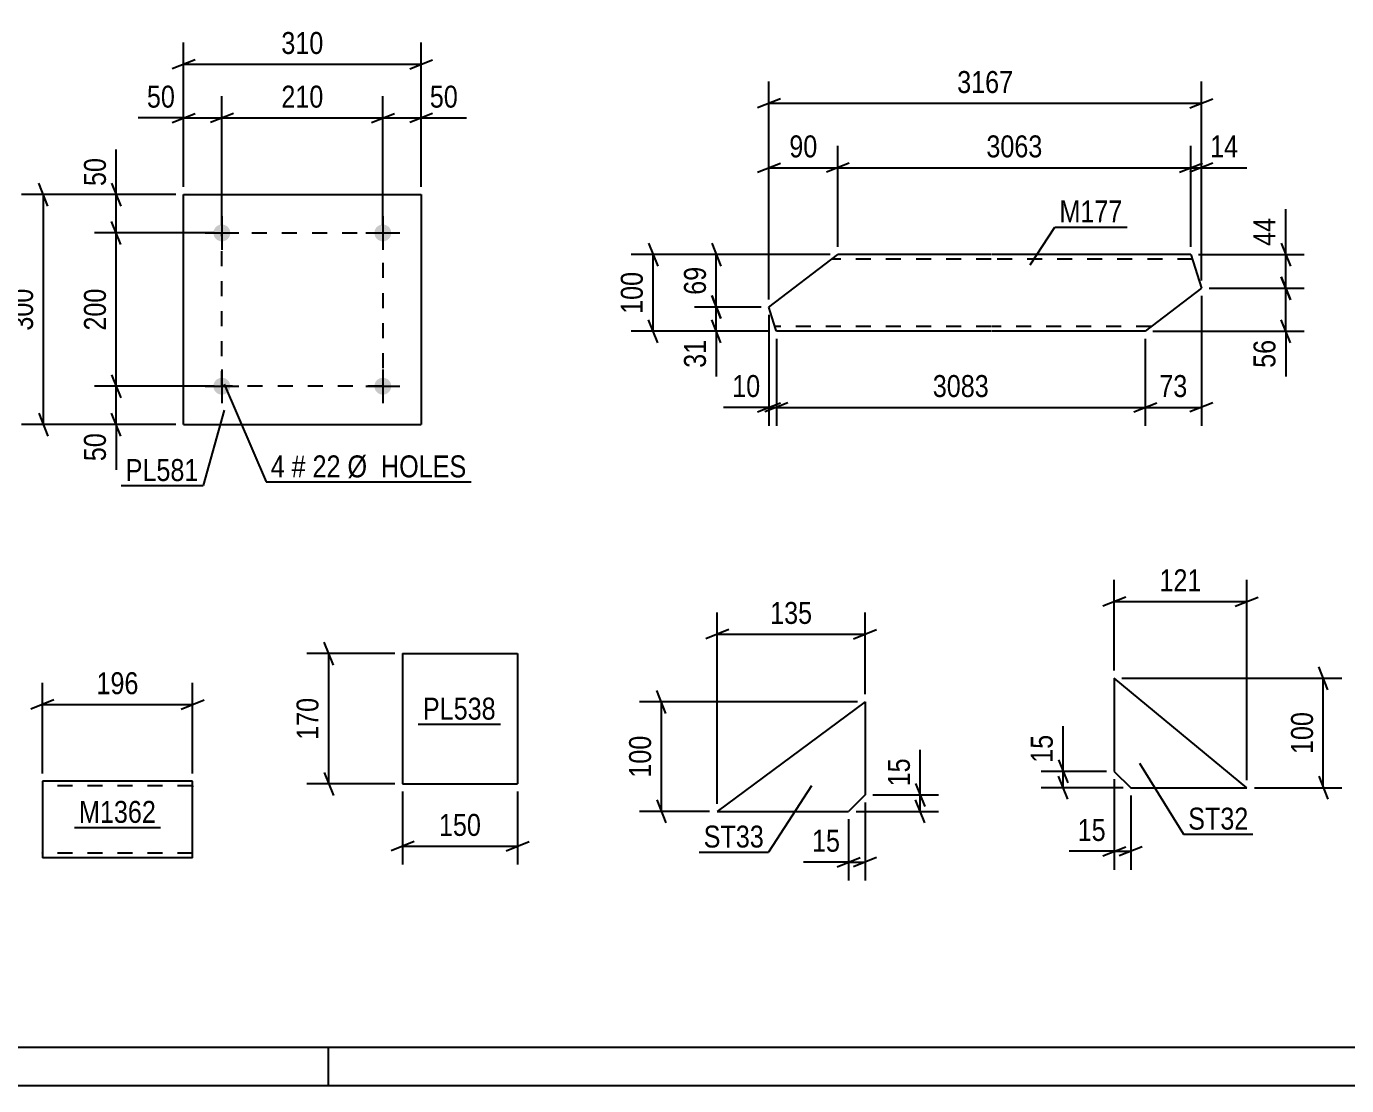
# Model space of a CAD drawing. Header units: millimetres. Extents: x 0 to 841, y 0 to 594.
# Drawn here: x 171.6 to 343.8, y 0 to 138.2 of the extents above; entities that cross this region are included whole.
import ezdxf

# ---------------------------------------------------------------- set-up
doc = ezdxf.new("R2010")
doc.units = ezdxf.units.MM
doc.linetypes.add('DXK_LINE_DOT2', pattern=[3.9198, 1.9599, -1.9599])
doc.styles.add('Arial Narrow', font='ARIALN.TTF', dxfattribs={"height": 0.2})

# ---------------------------------------------------------------- blocks, each defined once
blk = doc.blocks.new('Unknown-318893670-1135')
at = {"color": 5, "linetype": 'Continuous'}
for p, q in [((5, 5), (836, 5)), ((211, 0), (211, 5)), ((0, 0), (841, 0))]:
    blk.add_line(p, q, dxfattribs=at)
blk = doc.blocks.new('Part-318893670-2176 - 2162')
at = {"color": 2, "linetype": 'Continuous'}
for p, q in [((220.67, 56.36), (220.67, 39.36)), ((220.67, 56.36), (235.67, 56.36)), ((235.67, 56.36), (235.67, 39.36)), ((220.67, 39.36), (235.67, 39.36))]:
    blk.add_line(p, q, dxfattribs=at)
blk = doc.blocks.new('Part-318893670-1888 - 1872')
at = {"color": 2, "linetype": 'Continuous'}
for p, q in [((313.53, 53.14), (313.53, 41)), ((330.8, 38.86), (313.53, 53.14)), ((313.53, 41), (315.67, 38.86)), ((315.67, 38.86), (330.8, 38.86))]:
    blk.add_line(p, q, dxfattribs=at)
blk = doc.blocks.new('Part-318893670-1813 - 1797')
at = {"color": 2, "linetype": 'Continuous'}
for p, q in [((281.01, 50.06), (261.73, 35.77)), ((281.01, 50.06), (281.01, 37.92)), ((281.01, 37.92), (278.87, 35.77)), ((261.73, 35.77), (278.87, 35.77))]:
    blk.add_line(p, q, dxfattribs=at)
blk = doc.blocks.new('Part-318893670-5778 - 5772')
at = {"color": 2, "linetype": 'Continuous'}
for p, q in [((268.46, 101.58), (277.46, 108.43)), ((297.46, 108.43), (277.46, 108.43)), ((323.53, 108.43), (297.56, 108.43)), ((323.53, 108.43), (324.9, 104.03)), ((324.9, 104.03), (317.56, 98.43)), ((269.33, 98.78), (268.46, 101.58)), ((269.42, 98.52), (269.33, 98.78)), ((269.44, 98.43), (269.42, 98.52)), ((297.46, 98.43), (269.44, 98.43)), ((317.56, 98.43), (297.56, 98.43))]:
    blk.add_line(p, q, dxfattribs=at)
at = {"color": 7, "linetype": 'DXK_LINE_DOT2'}
for p, q in [((297.46, 107.83), (276.67, 107.83)), ((323.72, 107.83), (297.56, 107.83)), ((269.24, 99.08), (269.21, 99.17)), ((297.46, 99.03), (269.26, 99.03)), ((318.35, 99.03), (297.56, 99.03))]:
    blk.add_line(p, q, dxfattribs=at)
blk = doc.blocks.new('Part-318893670-6073 - 6069')
at = {"color": 2, "linetype": 'Continuous'}
for p, q in [((193.28, 39.72), (173.68, 39.72)), ((173.68, 39.72), (173.68, 29.72)), ((193.28, 29.72), (193.28, 39.72)), ((193.28, 29.72), (173.68, 29.72))]:
    blk.add_line(p, q, dxfattribs=at)
at = {"color": 7, "linetype": 'DXK_LINE_DOT2'}
for p, q in [((193.28, 39.12), (173.68, 39.12)), ((193.28, 39.08), (193.28, 39.12)), ((193.28, 39.12), (193.28, 39.08)), ((193.28, 38.98), (193.28, 39.08)), ((193.28, 39.08), (193.28, 38.98)), ((173.68, 30.32), (173.68, 30.37)), ((193.28, 30.32), (173.68, 30.32))]:
    blk.add_line(p, q, dxfattribs=at)
blk = doc.blocks.new('Bolt-318893670-6123 - 6089')
at = {"linetype": 'Continuous'}
for points in [[(198.2, 111.25, -1), (196, 111.25, -1)], [(219.2, 111.25, -1), (217, 111.25, -1)]]:
    blk.add_hatch(color=1, dxfattribs=at).paths.add_polyline_path(points)
at = {"color": 1, "linetype": 'Continuous'}
for p, q in [((197.1, 113.45), (197.1, 109.05)), ((218.1, 113.45), (218.1, 109.05)), ((194.9, 111.25), (199.3, 111.25)), ((215.9, 111.25), (220.3, 111.25))]:
    blk.add_line(p, q, dxfattribs=at)
blk = doc.blocks.new('Bolt-318893670-6128 - 6089')
at = {"linetype": 'Continuous'}
for points in [[(198.2, 91.25, -1), (196, 91.25, -1)], [(219.2, 91.25, -1), (217, 91.25, -1)]]:
    blk.add_hatch(color=1, dxfattribs=at).paths.add_polyline_path(points)
at = {"color": 1, "linetype": 'Continuous'}
for p, q in [((197.1, 93.45), (197.1, 89.05)), ((218.1, 93.45), (218.1, 89.05)), ((194.9, 91.25), (199.3, 91.25)), ((215.9, 91.25), (220.3, 91.25))]:
    blk.add_line(p, q, dxfattribs=at)
blk = doc.blocks.new('Part-318893670-6133 - 6089')
at = {"color": 2, "linetype": 'Continuous'}
for p, q in [((192.1, 86.25), (192.1, 116.25)), ((192.1, 116.25), (223.1, 116.25)), ((223.1, 116.25), (223.1, 86.25)), ((192.1, 86.25), (223.1, 86.25))]:
    blk.add_line(p, q, dxfattribs=at)
blk = doc.blocks.new('Rectangle-318893670-6242 - 6089')
at = {"color": 1, "linetype": 'DXK_LINE_DOT2'}
blk.add_lwpolyline([(197.1, 111.25), (218.1, 111.25), (218.1, 91.25), (197.1, 91.25), (197.1, 111.25)], close=True, dxfattribs=at)
blk = doc.blocks.new('StraightDimension-318893670-2178 - 2162')
at = {"color": 7, "linetype": 'Continuous'}
for p, q in [((220.67, 38.36), (220.67, 28.83)), ((235.67, 38.36), (235.67, 28.83)), ((222.17, 31.83), (219.17, 30.63)), ((220.67, 31.23), (235.67, 31.23)), ((234.17, 30.63), (237.17, 31.83))]:
    blk.add_line(p, q, dxfattribs=at)
at = {"color": 0}
blk.add_wipeout([(231.51, 31.98), (231.51, 36.18), (224.82, 36.18), (224.82, 31.98)], dxfattribs=at)
at = {"color": 3, "style": 'Arial Narrow'}
blk.add_text('150', height=2.863, dxfattribs=at).set_placement((225.42, 32.58))
blk = doc.blocks.new('StraightDimension-318893670-2189 - 2162')
at = {"color": 7, "linetype": 'Continuous'}
for p, q in [((211.65, 54.86), (210.45, 57.86)), ((219.67, 56.36), (208.2, 56.36)), ((211.05, 39.36), (211.05, 56.36)), ((210.45, 40.86), (211.65, 37.86)), ((219.67, 39.36), (208.2, 39.36))]:
    blk.add_line(p, q, dxfattribs=at)
at = {"color": 0}
blk.add_wipeout([(210.3, 51.2), (206.1, 51.2), (206.1, 44.51), (210.3, 44.51)], dxfattribs=at)
at = {"color": 3, "style": 'Arial Narrow'}
blk.add_text('170', height=2.863, rotation=90.0002, dxfattribs=at).set_placement((209.7, 45.11))
blk = doc.blocks.new('StraightDimension-318893670-1924 - 1872')
at = {"color": 7, "linetype": 'Continuous'}
for p, q in [((313.53, 40), (313.53, 28.17)), ((315.67, 37.86), (315.67, 28.17)), ((312.03, 29.97), (315.03, 31.17)), ((317.17, 31.17), (314.17, 29.97)), ((313.53, 30.57), (315.67, 30.57))]:
    blk.add_line(p, q, dxfattribs=at)
at = {"color": 0}
blk.add_wipeout([(313, 31.32), (313, 35.52), (308.15, 35.52), (308.15, 31.32)], dxfattribs=at)
at = {"color": 7, "linetype": 'Continuous'}
blk.add_line((313.53, 30.57), (307.62, 30.57), dxfattribs=at)
blk.add_line((313.53, 30.57), (307.62, 30.57), dxfattribs=at)
at = {"color": 3, "style": 'Arial Narrow'}
blk.add_text('15', height=2.863, dxfattribs=at).set_placement((308.75, 31.92))
blk = doc.blocks.new('StraightDimension-318893670-1914 - 1872')
at = {"color": 7, "linetype": 'Continuous'}
for p, q in [((313.53, 54.14), (313.53, 65.99)), ((330.8, 39.86), (330.8, 65.99)), ((315.03, 63.74), (312.03, 62.54)), ((329.3, 62.54), (332.3, 63.74)), ((313.53, 63.14), (330.8, 63.14))]:
    blk.add_line(p, q, dxfattribs=at)
at = {"color": 0}
blk.add_wipeout([(325.5, 63.89), (325.5, 68.09), (318.82, 68.09), (318.82, 63.89)], dxfattribs=at)
at = {"color": 3, "style": 'Arial Narrow'}
blk.add_text('121', height=2.863, dxfattribs=at).set_placement((319.42, 64.49))
blk = doc.blocks.new('StraightDimension-318893670-1890 - 1872')
at = {"color": 7, "linetype": 'Continuous'}
for p, q in [((341.4, 51.64), (340.2, 54.64)), ((314.53, 53.14), (343.2, 53.14)), ((340.8, 38.86), (340.8, 53.14)), ((340.2, 40.36), (341.4, 37.36)), ((331.8, 38.86), (343.2, 38.86))]:
    blk.add_line(p, q, dxfattribs=at)
at = {"color": 0}
blk.add_wipeout([(340.05, 49.34), (335.85, 49.34), (335.85, 42.66), (340.05, 42.66)], dxfattribs=at)
at = {"color": 3, "style": 'Arial Narrow'}
blk.add_text('100', height=2.863, rotation=90.0002, dxfattribs=at).set_placement((339.45, 43.26))
blk = doc.blocks.new('StraightDimension-318893670-1902 - 1872')
at = {"color": 7, "linetype": 'Continuous'}
for p, q in [((306.25, 42.5), (307.45, 39.5)), ((312.53, 41), (304, 41)), ((307.45, 37.36), (306.25, 40.36)), ((306.85, 38.86), (306.85, 41)), ((314.67, 38.86), (304, 38.86))]:
    blk.add_line(p, q, dxfattribs=at)
at = {"color": 0}
blk.add_wipeout([(306.1, 46.38), (301.9, 46.38), (301.9, 41.52), (306.1, 41.52)], dxfattribs=at)
at = {"color": 7, "linetype": 'Continuous'}
blk.add_line((306.85, 41), (306.85, 46.9), dxfattribs=at)
blk.add_line((306.85, 41), (306.85, 46.9), dxfattribs=at)
at = {"color": 3, "style": 'Arial Narrow'}
blk.add_text('15', height=2.863, rotation=90.0002, dxfattribs=at).set_placement((305.5, 42.12))
blk = doc.blocks.new('StraightDimension-318893670-1815 - 1797')
at = {"color": 7, "linetype": 'Continuous'}
for p, q in [((281.01, 36.92), (281.01, 26.76)), ((278.87, 34.77), (278.87, 26.76)), ((277.37, 28.56), (280.37, 29.76)), ((282.51, 29.76), (279.51, 28.56)), ((278.87, 29.16), (281.01, 29.16))]:
    blk.add_line(p, q, dxfattribs=at)
at = {"color": 0}
blk.add_wipeout([(278.34, 29.91), (278.34, 34.11), (273.49, 34.11), (273.49, 29.91)], dxfattribs=at)
at = {"color": 7, "linetype": 'Continuous'}
blk.add_line((278.87, 29.16), (272.96, 29.16), dxfattribs=at)
blk.add_line((278.87, 29.16), (272.96, 29.16), dxfattribs=at)
at = {"color": 3, "style": 'Arial Narrow'}
blk.add_text('15', height=2.863, dxfattribs=at).set_placement((274.09, 30.51))
blk = doc.blocks.new('StraightDimension-318893670-1857 - 1797')
at = {"color": 7, "linetype": 'Continuous'}
for p, q in [((282.01, 37.92), (290.61, 37.92)), ((287.61, 39.42), (288.81, 36.42)), ((288.21, 35.77), (288.21, 37.92)), ((288.81, 34.27), (287.61, 37.27)), ((279.87, 35.77), (290.61, 35.77))]:
    blk.add_line(p, q, dxfattribs=at)
at = {"color": 0}
blk.add_wipeout([(287.46, 43.3), (283.26, 43.3), (283.26, 38.44), (287.46, 38.44)], dxfattribs=at)
at = {"color": 7, "linetype": 'Continuous'}
blk.add_line((288.21, 37.92), (288.21, 43.82), dxfattribs=at)
blk.add_line((288.21, 37.92), (288.21, 43.82), dxfattribs=at)
at = {"color": 3, "style": 'Arial Narrow'}
blk.add_text('15', height=2.863, rotation=90.0002, dxfattribs=at).set_placement((286.86, 39.04))
blk = doc.blocks.new('StraightDimension-318893670-1833 - 1797')
at = {"color": 7, "linetype": 'Continuous'}
for p, q in [((261.73, 36.77), (261.73, 61.74)), ((281.01, 51.06), (281.01, 61.74)), ((263.23, 59.49), (260.23, 58.29)), ((261.73, 58.89), (281.01, 58.89)), ((279.51, 58.29), (282.51, 59.49))]:
    blk.add_line(p, q, dxfattribs=at)
at = {"color": 0}
blk.add_wipeout([(274.71, 59.64), (274.71, 63.84), (268.03, 63.84), (268.03, 59.64)], dxfattribs=at)
at = {"color": 3, "style": 'Arial Narrow'}
blk.add_text('135', height=2.863, dxfattribs=at).set_placement((268.63, 60.24))
blk = doc.blocks.new('StraightDimension-318893670-1845 - 1797')
at = {"color": 7, "linetype": 'Continuous'}
for p, q in [((280.01, 50.06), (251.59, 50.06)), ((255.04, 48.56), (253.84, 51.56)), ((254.44, 35.77), (254.44, 50.06)), ((253.84, 37.27), (255.04, 34.27)), ((260.73, 35.77), (251.59, 35.77))]:
    blk.add_line(p, q, dxfattribs=at)
at = {"color": 0}
blk.add_wipeout([(253.69, 46.26), (249.49, 46.26), (249.49, 39.58), (253.69, 39.58)], dxfattribs=at)
at = {"color": 3, "style": 'Arial Narrow'}
blk.add_text('100', height=2.863, rotation=90.0002, dxfattribs=at).set_placement((253.09, 40.18))
blk = doc.blocks.new('StraightDimension-318893670-5838 - 5772')
at = {"color": 7, "linetype": 'Continuous'}
for p, q in [((335.3, 109.93), (336.5, 106.93)), ((324.53, 108.43), (338.3, 108.43)), ((335.9, 104.03), (335.9, 108.43)), ((336.5, 102.53), (335.3, 105.53)), ((325.9, 104.03), (338.3, 104.03))]:
    blk.add_line(p, q, dxfattribs=at)
at = {"color": 0}
blk.add_wipeout([(335.15, 113.81), (330.95, 113.81), (330.95, 108.96), (335.15, 108.96)], dxfattribs=at)
at = {"color": 7, "linetype": 'Continuous'}
blk.add_line((335.9, 108.43), (335.9, 114.34), dxfattribs=at)
blk.add_line((335.9, 108.43), (335.9, 114.34), dxfattribs=at)
at = {"color": 3, "style": 'Arial Narrow'}
blk.add_text('44', height=2.863, rotation=90.0002, dxfattribs=at).set_placement((334.55, 109.56))
blk = doc.blocks.new('StraightDimension-318893670-5814 - 5772')
at = {"color": 7, "linetype": 'Continuous'}
for p, q in [((335.3, 105.53), (336.5, 102.53)), ((325.9, 104.03), (338.3, 104.03)), ((335.9, 98.43), (335.9, 104.03)), ((336.5, 96.93), (335.3, 99.93)), ((318.56, 98.43), (338.3, 98.43))]:
    blk.add_line(p, q, dxfattribs=at)
at = {"color": 0}
blk.add_wipeout([(335.15, 97.91), (330.95, 97.91), (330.95, 93.05), (335.15, 93.05)], dxfattribs=at)
at = {"color": 7, "linetype": 'Continuous'}
blk.add_line((335.9, 98.43), (335.9, 92.53), dxfattribs=at)
blk.add_line((335.9, 98.43), (335.9, 92.53), dxfattribs=at)
at = {"color": 3, "style": 'Arial Narrow'}
blk.add_text('56', height=2.863, rotation=90.0002, dxfattribs=at).set_placement((334.55, 93.65))
blk = doc.blocks.new('StraightDimension-318893670-6030 - 5772')
at = {"color": 7, "linetype": 'Continuous'}
for p, q in [((268.46, 102.58), (268.46, 131.01)), ((324.9, 105.03), (324.9, 131.01)), ((269.96, 128.76), (266.96, 127.56)), ((268.46, 128.16), (324.9, 128.16)), ((323.4, 127.56), (326.4, 128.76))]:
    blk.add_line(p, q, dxfattribs=at)
at = {"color": 0}
blk.add_wipeout([(300.94, 128.91), (300.94, 133.11), (292.43, 133.11), (292.43, 128.91)], dxfattribs=at)
at = {"color": 3, "style": 'Arial Narrow'}
blk.add_text('3167', height=2.863, dxfattribs=at).set_placement((293.03, 129.51))
blk = doc.blocks.new('StraightDimension-318893670-5781 - 5772')
at = {"color": 7, "linetype": 'Continuous'}
for p, q in [((252.76, 109.93), (253.96, 106.93)), ((276.46, 108.43), (250.51, 108.43)), ((253.36, 98.43), (253.36, 108.43)), ((253.96, 96.93), (252.76, 99.93)), ((268.44, 98.43), (250.51, 98.43))]:
    blk.add_line(p, q, dxfattribs=at)
at = {"color": 0}
blk.add_wipeout([(252.61, 106.78), (248.41, 106.78), (248.41, 100.09), (252.61, 100.09)], dxfattribs=at)
at = {"color": 3, "style": 'Arial Narrow'}
blk.add_text('100', height=2.863, rotation=90.0002, dxfattribs=at).set_placement((252.01, 100.69))
blk = doc.blocks.new('StraightDimension-318893670-5863 - 5772')
at = {"color": 7, "linetype": 'Continuous'}
for p, q in [((261, 109.93), (262.2, 106.93)), ((276.46, 108.43), (258.75, 108.43)), ((261.6, 101.58), (261.6, 108.43)), ((262.2, 100.08), (261, 103.08)), ((267.46, 101.58), (258.75, 101.58))]:
    blk.add_line(p, q, dxfattribs=at)
at = {"color": 0}
blk.add_wipeout([(260.85, 107.43), (256.65, 107.43), (256.65, 102.58), (260.85, 102.58)], dxfattribs=at)
at = {"color": 3, "style": 'Arial Narrow'}
blk.add_text('69', height=2.863, rotation=90.0002, dxfattribs=at).set_placement((260.25, 103.18))
blk = doc.blocks.new('StraightDimension-318893670-5912 - 5772')
at = {"color": 7, "linetype": 'Continuous'}
for p, q in [((268.46, 102.58), (268.46, 122.61)), ((277.46, 109.43), (277.46, 122.61)), ((266.96, 119.16), (269.96, 120.36)), ((268.46, 119.76), (277.46, 119.76)), ((278.96, 120.36), (275.96, 119.16))]:
    blk.add_line(p, q, dxfattribs=at)
at = {"color": 0}
blk.add_wipeout([(275.39, 120.51), (275.39, 124.71), (270.53, 124.71), (270.53, 120.51)], dxfattribs=at)
at = {"color": 3, "style": 'Arial Narrow'}
blk.add_text('90', height=2.863, dxfattribs=at).set_placement((271.13, 121.11))
blk = doc.blocks.new('StraightDimension-318893670-5887 - 5772')
at = {"color": 7, "linetype": 'Continuous'}
for p, q in [((261, 103.08), (262.2, 100.08)), ((267.46, 101.58), (258.75, 101.58)), ((262.2, 96.93), (261, 99.93)), ((261.6, 98.43), (261.6, 101.58)), ((268.44, 98.43), (258.75, 98.43))]:
    blk.add_line(p, q, dxfattribs=at)
at = {"color": 0}
blk.add_wipeout([(260.85, 97.91), (256.65, 97.91), (256.65, 93.05), (260.85, 93.05)], dxfattribs=at)
at = {"color": 7, "linetype": 'Continuous'}
blk.add_line((261.6, 98.43), (261.6, 92.53), dxfattribs=at)
blk.add_line((261.6, 98.43), (261.6, 92.53), dxfattribs=at)
at = {"color": 3, "style": 'Arial Narrow'}
blk.add_text('31', height=2.863, rotation=90.0002, dxfattribs=at).set_placement((260.25, 93.65))
blk = doc.blocks.new('StraightDimension-318893670-5929 - 5772')
at = {"color": 7, "linetype": 'Continuous'}
for p, q in [((277.46, 109.43), (277.46, 122.61)), ((323.53, 109.43), (323.53, 122.61)), ((278.96, 120.36), (275.96, 119.16)), ((277.46, 119.76), (323.53, 119.76)), ((322.03, 119.16), (325.03, 120.36))]:
    blk.add_line(p, q, dxfattribs=at)
at = {"color": 0}
blk.add_wipeout([(304.75, 120.51), (304.75, 124.71), (296.24, 124.71), (296.24, 120.51)], dxfattribs=at)
at = {"color": 3, "style": 'Arial Narrow'}
blk.add_text('3063', height=2.863, dxfattribs=at).set_placement((296.84, 121.11))
blk = doc.blocks.new('StraightDimension-318893670-5953 - 5772')
at = {"color": 7, "linetype": 'Continuous'}
for p, q in [((323.53, 109.43), (323.53, 122.61)), ((324.9, 105.03), (324.9, 122.61)), ((322.03, 119.16), (325.03, 120.36)), ((326.4, 120.36), (323.4, 119.16)), ((323.53, 119.76), (324.9, 119.76))]:
    blk.add_line(p, q, dxfattribs=at)
at = {"color": 0}
blk.add_wipeout([(330.28, 120.51), (330.28, 124.71), (325.43, 124.71), (325.43, 120.51)], dxfattribs=at)
at = {"color": 7, "linetype": 'Continuous'}
blk.add_line((324.9, 119.76), (330.81, 119.76), dxfattribs=at)
blk.add_line((324.9, 119.76), (330.81, 119.76), dxfattribs=at)
at = {"color": 3, "style": 'Arial Narrow'}
blk.add_text('14', height=2.863, dxfattribs=at).set_placement((326.03, 121.11))
blk = doc.blocks.new('StraightDimension-318893670-5971 - 5772')
at = {"color": 7, "linetype": 'Continuous'}
for p, q in [((268.46, 100.58), (268.46, 86.09)), ((269.44, 97.43), (269.44, 86.09)), ((266.96, 87.89), (269.96, 89.09)), ((270.94, 89.09), (267.94, 87.89)), ((268.46, 88.49), (269.44, 88.49))]:
    blk.add_line(p, q, dxfattribs=at)
at = {"color": 0}
blk.add_wipeout([(267.94, 89.24), (267.94, 93.44), (263.08, 93.44), (263.08, 89.24)], dxfattribs=at)
at = {"color": 7, "linetype": 'Continuous'}
blk.add_line((268.46, 88.49), (262.56, 88.49), dxfattribs=at)
blk.add_line((268.46, 88.49), (262.56, 88.49), dxfattribs=at)
at = {"color": 3, "style": 'Arial Narrow'}
blk.add_text('10', height=2.863, dxfattribs=at).set_placement((263.68, 89.84))
blk = doc.blocks.new('StraightDimension-318893670-5988 - 5772')
at = {"color": 7, "linetype": 'Continuous'}
for p, q in [((269.44, 97.43), (269.44, 86.09)), ((317.56, 97.43), (317.56, 86.09)), ((270.94, 89.09), (267.94, 87.89)), ((269.44, 88.49), (317.56, 88.49)), ((316.06, 87.89), (319.06, 89.09))]:
    blk.add_line(p, q, dxfattribs=at)
at = {"color": 0}
blk.add_wipeout([(297.76, 89.24), (297.76, 93.44), (289.25, 93.44), (289.25, 89.24)], dxfattribs=at)
at = {"color": 3, "style": 'Arial Narrow'}
blk.add_text('3083', height=2.863, dxfattribs=at).set_placement((289.85, 89.84))
blk = doc.blocks.new('StraightDimension-318893670-6012 - 5772')
at = {"color": 7, "linetype": 'Continuous'}
for p, q in [((324.9, 103.03), (324.9, 86.09)), ((317.56, 97.43), (317.56, 86.09)), ((316.06, 87.89), (319.06, 89.09)), ((317.56, 88.49), (324.9, 88.49)), ((326.4, 89.09), (323.4, 87.89))]:
    blk.add_line(p, q, dxfattribs=at)
at = {"color": 0}
blk.add_wipeout([(323.66, 89.24), (323.66, 93.44), (318.8, 93.44), (318.8, 89.24)], dxfattribs=at)
at = {"color": 3, "style": 'Arial Narrow'}
blk.add_text('73', height=2.863, dxfattribs=at).set_placement((319.4, 89.84))
blk = doc.blocks.new('StraightDimension-318893670-6075 - 6069')
at = {"color": 7, "linetype": 'Continuous'}
for p, q in [((173.68, 40.72), (173.68, 52.57)), ((193.28, 40.72), (193.28, 52.57)), ((175.18, 50.32), (172.18, 49.12)), ((191.78, 49.12), (194.78, 50.32)), ((173.68, 49.72), (193.28, 49.72))]:
    blk.add_line(p, q, dxfattribs=at)
at = {"color": 0}
blk.add_wipeout([(186.83, 50.47), (186.83, 54.67), (180.14, 54.67), (180.14, 50.47)], dxfattribs=at)
at = {"color": 3, "style": 'Arial Narrow'}
blk.add_text('196', height=2.863, dxfattribs=at).set_placement((180.74, 51.07))
blk = doc.blocks.new('StraightDimension-318893670-6135 - 6089')
at = {"color": 7, "linetype": 'Continuous'}
for p, q in [((218.1, 112.25), (218.1, 129.1)), ((223.1, 117.25), (223.1, 129.1)), ((216.6, 125.65), (219.6, 126.85)), ((218.1, 126.25), (223.1, 126.25)), ((224.6, 126.85), (221.6, 125.65))]:
    blk.add_line(p, q, dxfattribs=at)
at = {"color": 0}
blk.add_wipeout([(228.48, 127), (228.48, 131.2), (223.63, 131.2), (223.63, 127)], dxfattribs=at)
at = {"color": 7, "linetype": 'Continuous'}
blk.add_line((223.1, 126.25), (229.01, 126.25), dxfattribs=at)
blk.add_line((223.1, 126.25), (229.01, 126.25), dxfattribs=at)
at = {"color": 3, "style": 'Arial Narrow'}
blk.add_text('50', height=2.863, dxfattribs=at).set_placement((224.23, 127.6))
blk = doc.blocks.new('StraightDimension-318893670-6178 - 6089')
at = {"color": 7, "linetype": 'Continuous'}
for p, q in [((182.72, 117.75), (183.92, 114.75)), ((191.1, 116.25), (180.47, 116.25)), ((183.32, 111.25), (183.32, 116.25)), ((183.92, 109.75), (182.72, 112.75)), ((196.1, 111.25), (180.47, 111.25))]:
    blk.add_line(p, q, dxfattribs=at)
at = {"color": 0}
blk.add_wipeout([(182.57, 121.63), (178.37, 121.63), (178.37, 116.77), (182.57, 116.77)], dxfattribs=at)
at = {"color": 7, "linetype": 'Continuous'}
blk.add_line((183.32, 116.25), (183.32, 122.15), dxfattribs=at)
blk.add_line((183.32, 116.25), (183.32, 122.15), dxfattribs=at)
at = {"color": 3, "style": 'Arial Narrow'}
blk.add_text('50', height=2.863, rotation=90.0002, dxfattribs=at).set_placement((181.97, 117.37))
blk = doc.blocks.new('StraightDimension-318893670-6148 - 6089')
at = {"color": 7, "linetype": 'Continuous'}
for p, q in [((197.1, 112.25), (197.1, 129.1)), ((218.1, 112.25), (218.1, 129.1)), ((198.6, 126.85), (195.6, 125.65)), ((197.1, 126.25), (218.1, 126.25)), ((216.6, 125.65), (219.6, 126.85))]:
    blk.add_line(p, q, dxfattribs=at)
at = {"color": 0}
blk.add_wipeout([(210.94, 127), (210.94, 131.2), (204.26, 131.2), (204.26, 127)], dxfattribs=at)
at = {"color": 3, "style": 'Arial Narrow'}
blk.add_text('210', height=2.863, dxfattribs=at).set_placement((204.86, 127.6))
blk = doc.blocks.new('StraightDimension-318893670-6164 - 6089')
at = {"color": 7, "linetype": 'Continuous'}
for p, q in [((192.1, 117.25), (192.1, 129.1)), ((197.1, 112.25), (197.1, 129.1)), ((190.6, 125.65), (193.6, 126.85)), ((192.1, 126.25), (197.1, 126.25)), ((198.6, 126.85), (195.6, 125.65))]:
    blk.add_line(p, q, dxfattribs=at)
at = {"color": 0}
blk.add_wipeout([(191.58, 127), (191.58, 131.2), (186.72, 131.2), (186.72, 127)], dxfattribs=at)
at = {"color": 7, "linetype": 'Continuous'}
blk.add_line((192.1, 126.25), (186.19, 126.25), dxfattribs=at)
blk.add_line((192.1, 126.25), (186.19, 126.25), dxfattribs=at)
at = {"color": 3, "style": 'Arial Narrow'}
blk.add_text('50', height=2.863, dxfattribs=at).set_placement((187.32, 127.6))
blk = doc.blocks.new('StraightDimension-318893670-6191 - 6089')
at = {"color": 7, "linetype": 'Continuous'}
for p, q in [((183.92, 109.75), (182.72, 112.75)), ((196.1, 111.25), (180.47, 111.25)), ((183.32, 91.25), (183.32, 111.25)), ((182.72, 92.75), (183.92, 89.75)), ((196.1, 91.25), (180.47, 91.25))]:
    blk.add_line(p, q, dxfattribs=at)
at = {"color": 0}
blk.add_wipeout([(182.57, 104.59), (178.37, 104.59), (178.37, 97.91), (182.57, 97.91)], dxfattribs=at)
at = {"color": 3, "style": 'Arial Narrow'}
blk.add_text('200', height=2.863, rotation=90.0002, dxfattribs=at).set_placement((181.97, 98.51))
blk = doc.blocks.new('StraightDimension-318893670-6207 - 6089')
at = {"color": 7, "linetype": 'Continuous'}
for p, q in [((182.72, 92.75), (183.92, 89.75)), ((196.1, 91.25), (180.47, 91.25)), ((183.32, 86.25), (183.32, 91.25)), ((191.1, 86.25), (180.47, 86.25)), ((183.92, 84.75), (182.72, 87.75))]:
    blk.add_line(p, q, dxfattribs=at)
at = {"color": 0}
blk.add_wipeout([(182.57, 85.72), (178.37, 85.72), (178.37, 80.87), (182.57, 80.87)], dxfattribs=at)
at = {"color": 7, "linetype": 'Continuous'}
blk.add_line((183.32, 86.25), (183.32, 80.34), dxfattribs=at)
blk.add_line((183.32, 86.25), (183.32, 80.34), dxfattribs=at)
at = {"color": 3, "style": 'Arial Narrow'}
blk.add_text('50', height=2.863, rotation=90.0002, dxfattribs=at).set_placement((181.97, 81.47))
blk = doc.blocks.new('StraightDimension-318893670-6221 - 6089')
at = {"color": 7, "linetype": 'Continuous'}
for p, q in [((174.41, 114.75), (173.21, 117.75)), ((191.1, 116.25), (170.96, 116.25)), ((173.81, 86.25), (173.81, 116.25)), ((191.1, 86.25), (170.96, 86.25)), ((173.21, 87.75), (174.41, 84.75))]:
    blk.add_line(p, q, dxfattribs=at)
at = {"color": 0}
blk.add_wipeout([(173.06, 104.59), (168.86, 104.59), (168.86, 97.9), (173.06, 97.9)], dxfattribs=at)
at = {"color": 3, "style": 'Arial Narrow'}
blk.add_text('300', height=2.863, rotation=90.0002, dxfattribs=at).set_placement((172.46, 98.5))
blk = doc.blocks.new('StraightDimension-318893670-6232 - 6089')
at = {"color": 7, "linetype": 'Continuous'}
for p, q in [((192.1, 117.25), (192.1, 136.1)), ((223.1, 117.25), (223.1, 136.1)), ((193.6, 133.85), (190.6, 132.65)), ((192.1, 133.25), (223.1, 133.25)), ((221.6, 132.65), (224.6, 133.85))]:
    blk.add_line(p, q, dxfattribs=at)
at = {"color": 0}
blk.add_wipeout([(210.94, 134), (210.94, 138.2), (204.26, 138.2), (204.26, 134)], dxfattribs=at)
at = {"color": 3, "style": 'Arial Narrow'}
blk.add_text('310', height=2.863, dxfattribs=at).set_placement((204.86, 134.6))
blk = doc.blocks.new('Mark-318893670-2174 - 2162')
at = {"color": 0}
blk.add_wipeout([(232.83, 47.75), (232.83, 50.75), (223.33, 50.75), (223.33, 47.75)], dxfattribs=at)
blk.add_wipeout([(232.83, 47.75), (232.83, 50.75), (223.33, 50.75), (223.33, 47.75)], dxfattribs=at)
at = {"color": 30, "linetype": 'Continuous'}
blk.add_line((222.73, 47.15), (233.43, 47.15), dxfattribs=at)
at = {"color": 3, "style": 'Arial Narrow'}
blk.add_text('PL538', height=2.863, dxfattribs=at).set_placement((223.33, 47.75))
blk = doc.blocks.new('Mark-318893670-1884 - 1872')
at = {"color": 0}
blk.add_wipeout([(331.02, 33.4), (331.02, 36.4), (323.17, 36.4), (323.17, 33.4)], dxfattribs=at)
blk.add_wipeout([(331.02, 33.4), (331.02, 36.4), (323.17, 36.4), (323.17, 33.4)], dxfattribs=at)
at = {"color": 30, "linetype": 'Continuous'}
for p, q in [((316.8, 42.08), (322.57, 32.8)), ((322.57, 32.8), (331.62, 32.8))]:
    blk.add_line(p, q, dxfattribs=at)
at = {"color": 3, "style": 'Arial Narrow'}
blk.add_text('ST32', height=2.863, dxfattribs=at).set_placement((323.17, 33.4))
blk = doc.blocks.new('Mark-318893670-1809 - 1797')
at = {"color": 0}
blk.add_wipeout([(267.82, 31.06), (267.82, 34.06), (259.96, 34.06), (259.96, 31.06)], dxfattribs=at)
blk.add_wipeout([(267.82, 31.06), (267.82, 34.06), (259.96, 34.06), (259.96, 31.06)], dxfattribs=at)
at = {"color": 30, "linetype": 'Continuous'}
for p in [(274.04, 39.12), (259.36, 30.46)]:
    blk.add_line(p, (268.42, 30.46), dxfattribs=at)
at = {"color": 3, "style": 'Arial Narrow'}
blk.add_text('ST33', height=2.863, dxfattribs=at).set_placement((259.96, 31.06))
blk = doc.blocks.new('Mark-318893670-5774 - 5772')
at = {"color": 0}
blk.add_wipeout([(314.59, 112.62), (314.59, 115.62), (306.37, 115.62), (306.37, 112.62)], dxfattribs=at)
blk.add_wipeout([(314.59, 112.62), (314.59, 115.62), (306.37, 115.62), (306.37, 112.62)], dxfattribs=at)
at = {"color": 30, "linetype": 'Continuous'}
for p, q in [((302.54, 107.1), (305.77, 112.02)), ((305.77, 112.02), (315.19, 112.02))]:
    blk.add_line(p, q, dxfattribs=at)
at = {"color": 3, "style": 'Arial Narrow'}
blk.add_text('M177', height=2.863, dxfattribs=at).set_placement((306.37, 112.62))
blk = doc.blocks.new('Mark-318893670-6071 - 6069')
at = {"color": 0}
blk.add_wipeout([(188.51, 34.28), (188.51, 37.28), (178.46, 37.28), (178.46, 34.28)], dxfattribs=at)
blk.add_wipeout([(188.51, 34.28), (188.51, 37.28), (178.46, 37.28), (178.46, 34.28)], dxfattribs=at)
at = {"color": 30, "linetype": 'Continuous'}
blk.add_line((177.86, 33.68), (189.11, 33.68), dxfattribs=at)
at = {"color": 3, "style": 'Arial Narrow'}
blk.add_text('M1362', height=2.863, dxfattribs=at).set_placement((178.46, 34.28))
blk = doc.blocks.new('Mark-318893670-6129 - 6089')
at = {"color": 0}
blk.add_wipeout([(194.06, 78.88), (194.06, 81.88), (184.55, 81.88), (184.55, 78.88)], dxfattribs=at)
blk.add_wipeout([(194.06, 78.88), (194.06, 81.88), (184.55, 81.88), (184.55, 78.88)], dxfattribs=at)
at = {"color": 30, "linetype": 'Continuous'}
for p in [(197.4, 88.14), (183.95, 78.28)]:
    blk.add_line(p, (194.66, 78.28), dxfattribs=at)
at = {"color": 3, "style": 'Arial Narrow'}
blk.add_text('PL581', height=2.863, dxfattribs=at).set_placement((184.55, 78.88))
blk = doc.blocks.new('MarkSet-318893670-6289 - 6089')
at = {"color": 0}
for points in [[(205.3, 79.36), (205.3, 82.36), (203.48, 82.36), (203.48, 79.36)], [(208.03, 79.36), (208.03, 82.36), (206.2, 82.36), (206.2, 79.36)], [(212.59, 79.36), (212.59, 82.36), (208.93, 82.36), (208.93, 79.36)], [(229.02, 79.36), (229.02, 82.36), (213.49, 82.36), (213.49, 79.36)]]:
    blk.add_wipeout(points, dxfattribs=at)
for points in [[(205.3, 79.36), (205.3, 82.36), (203.48, 82.36), (203.48, 79.36)], [(208.03, 79.36), (208.03, 82.36), (206.2, 82.36), (206.2, 79.36)], [(212.59, 79.36), (212.59, 82.36), (208.93, 82.36), (208.93, 79.36)], [(229.02, 79.36), (229.02, 82.36), (213.49, 82.36), (213.49, 79.36)]]:
    blk.add_wipeout(points, dxfattribs=at)
at = {"color": 7, "linetype": 'Continuous'}
for p, q in [((197.38, 91.53), (202.88, 78.76)), ((202.88, 78.76), (229.62, 78.76))]:
    blk.add_line(p, q, dxfattribs=at)
at = {"color": 3, "style": 'Arial Narrow'}
for s, height, p in [('4', 2.86, (203.48, 79.36)), ('#', 2.86, (206.2, 79.36)), ('22', 2.863, (208.93, 79.36)), ('Ø  HOLES', 2.863, (213.49, 79.36))]:
    blk.add_text(s, height=height, dxfattribs=at).set_placement(p)

msp = doc.modelspace()

# ---------------------------------------------------------------- block references
for name in ['Unknown-318893670-1135', 'Part-318893670-6133 - 6089', 'Bolt-318893670-6123 - 6089', 'Rectangle-318893670-6242 - 6089', 'Part-318893670-5778 - 5772', 'Bolt-318893670-6128 - 6089', 'Part-318893670-2176 - 2162', 'Part-318893670-1888 - 1872', 'Part-318893670-1813 - 1797', 'Part-318893670-6073 - 6069']:
    msp.add_blockref(name, (0, 0))

# ---------------------------------------------------------------- next in the draw order: block references
for name in ['StraightDimension-318893670-6135 - 6089', 'StraightDimension-318893670-6178 - 6089', 'StraightDimension-318893670-5838 - 5772', 'StraightDimension-318893670-6075 - 6069', 'Mark-318893670-2174 - 2162', 'StraightDimension-318893670-1924 - 1872', 'StraightDimension-318893670-2178 - 2162', 'Mark-318893670-6071 - 6069', 'StraightDimension-318893670-1815 - 1797']:
    msp.add_blockref(name, (0, 0))

# ---------------------------------------------------------------- next in the draw order: block references
for name in ['StraightDimension-318893670-6148 - 6089', 'StraightDimension-318893670-5814 - 5772', 'StraightDimension-318893670-1914 - 1872', 'StraightDimension-318893670-2189 - 2162', 'StraightDimension-318893670-1857 - 1797']:
    msp.add_blockref(name, (0, 0))

# ---------------------------------------------------------------- next in the draw order: block references
for name in ['StraightDimension-318893670-6030 - 5772', 'StraightDimension-318893670-6164 - 6089', 'StraightDimension-318893670-1833 - 1797', 'StraightDimension-318893670-1890 - 1872']:
    msp.add_blockref(name, (0, 0))

# ---------------------------------------------------------------- next in the draw order: block references
for name in ['StraightDimension-318893670-6191 - 6089', 'StraightDimension-318893670-5781 - 5772', 'StraightDimension-318893670-1845 - 1797', 'StraightDimension-318893670-1902 - 1872', 'Mark-318893670-1884 - 1872']:
    msp.add_blockref(name, (0, 0))

# ---------------------------------------------------------------- next in the draw order: block references
for name in ['StraightDimension-318893670-5863 - 5772', 'StraightDimension-318893670-6207 - 6089', 'Mark-318893670-1809 - 1797']:
    msp.add_blockref(name, (0, 0))

# ---------------------------------------------------------------- next in the draw order: block references
for name in ['StraightDimension-318893670-5912 - 5772', 'StraightDimension-318893670-6221 - 6089']:
    msp.add_blockref(name, (0, 0))

# ---------------------------------------------------------------- next in the draw order: block references
for name in ['StraightDimension-318893670-6232 - 6089', 'StraightDimension-318893670-5929 - 5772', 'StraightDimension-318893670-5887 - 5772', 'Mark-318893670-6129 - 6089']:
    msp.add_blockref(name, (0, 0))

# ---------------------------------------------------------------- next in the draw order: block references
for name in ['StraightDimension-318893670-5953 - 5772', 'Mark-318893670-5774 - 5772', 'StraightDimension-318893670-5971 - 5772', 'MarkSet-318893670-6289 - 6089']:
    msp.add_blockref(name, (0, 0))

# ---------------------------------------------------------------- next in the draw order: block references
msp.add_blockref('StraightDimension-318893670-5988 - 5772', (0, 0))

# ---------------------------------------------------------------- next in the draw order: block references
msp.add_blockref('StraightDimension-318893670-6012 - 5772', (0, 0))

doc.saveas('drawing.dxf')
